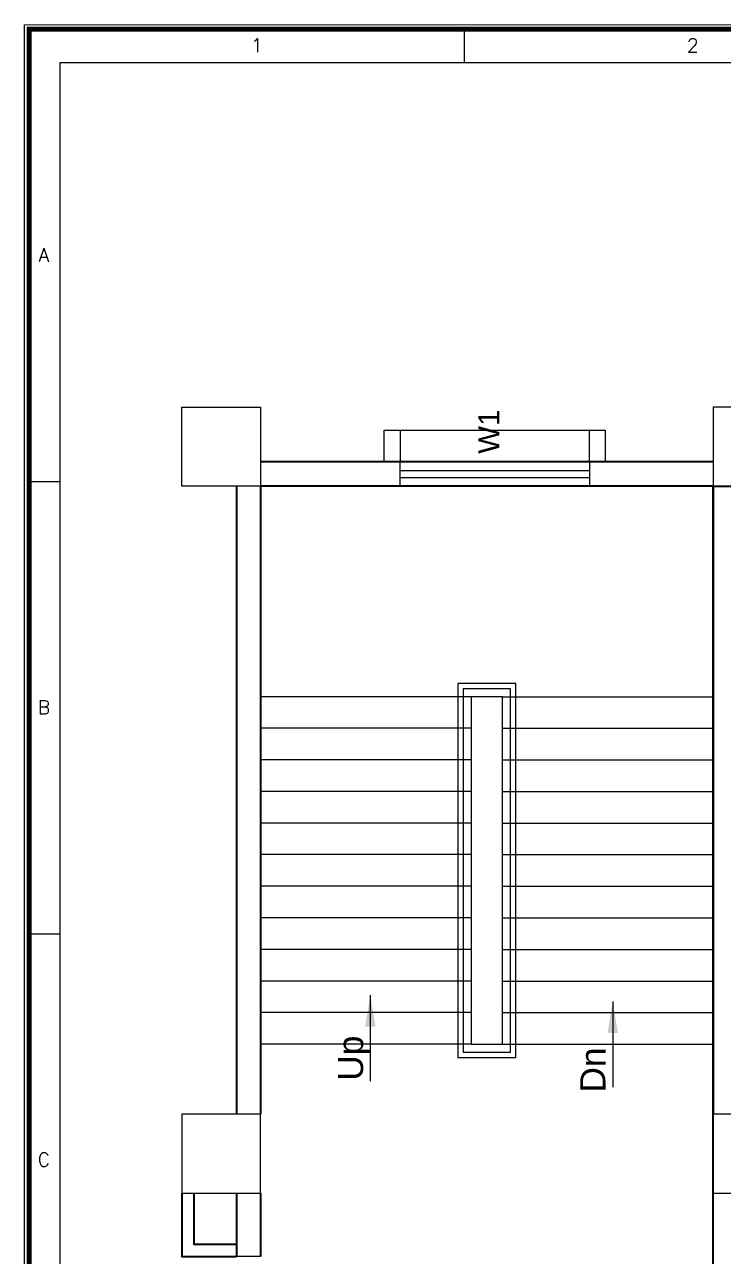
# Model space of a CAD drawing. Extents: x 3485972 to 3601240, y -673889 to -591207.
# Drawn here: x 3485972 to 3492614, y -602905 to -591207 of the extents above; entities that cross this region are included whole.
import ezdxf
from ezdxf.enums import TextEntityAlignment as Align

# ---------------------------------------------------------------- set-up
doc = ezdxf.new("R2010")
doc.units = 0
doc.header["$LTSCALE"] = 6
doc.header["$MEASUREMENT"] = 0
doc.layers.get('0').update_dxf_attribs({"linetype": 'CONTINUOUS'})
doc.layers.add('AREA', color=193, linetype='CONTINUOUS', plot=False)
for name, color, linetype in [('BLOCK HACTH', 10, 'CONTINUOUS'), ('Chajja', 7, 'CONTINUOUS'), ('COL', 5, 'CONTINUOUS'), ('JOINERY', 7, 'CONTINUOUS'), ('Railing', 21, 'CONTINUOUS'), ('Staircase', 7, 'CONTINUOUS'), ('TITLE', 7, 'CONTINUOUS'), ('walls', 252, 'CONTINUOUS'), ('Window', 161, 'CONTINUOUS')]:
    doc.layers.add(name, color=color, linetype=linetype)
doc.layers.add('WALL', color=8, linetype='CONTINUOUS', lineweight=35)
doc.styles.add('ARI', font='arial.ttf')
doc.styles.add('ARIAL', font='arial.ttf')
doc.styles.add('ROMANS', font='romans.shx')
doc.dimstyles.new('int. dim', dxfattribs={"dimtxt": 900, "dimasz": 450, "dimexe": 150, "dimexo": 150, "dimgap": 150, "dimtad": 0, "dimdec": 0, "dimzin": 12, "dimdsep": 46, "dimtxsty": 'ARI', "dimblk": 'ARCHTICK', "dimcen": 1.5, "dimdle": 150, "dimclrd": 256, "dimclre": 256, "dimclrt": 7, "dimazin": 0, "dimtfac": 1, "dimtdec": 0, "dimtix": 1, "dimtmove": 2, "dimatfit": 3, "dimfxl": 1, "dimtolj": 1, "dimtzin": 0, "dimlwd": -1, "dimlwe": -1, "dimarcsym": 0})

# ---------------------------------------------------------------- blocks, each defined once
blk = doc.blocks.new('A$C66962185')
at = {"layer": 'TITLE', "color": 7}
blk.add_line((30.11, -140930.66), (30.11, -140928.365), dxfattribs=at)
at = {"layer": 'TITLE'}
for p, q in [((2.142, -140930.66), (360.704, -140930.66)), ((2.142, -141176.034), (2.142, -140930.66))]:
    blk.add_line(p, q, dxfattribs=at)
at = {"layer": 'TITLE', "color": 0}
for p, q in [((-0.153, -140959.61), (2.142, -140959.61)), ((-0.153, -140990.856), (2.142, -140990.856))]:
    blk.add_line(p, q, dxfattribs=at)
at = {"layer": 'TITLE', "color": 7, "const_width": 0.355}
blk.add_lwpolyline([(363, -140928.365), (363, -141178.329), (0, -141178.329), (0, -140928.365)], close=True, dxfattribs=at)
at = {"layer": 'TITLE', "color": 7, "style": 'ROMANS'}
for s, p in [('1', (15.752, -140929.478)), ('2', (45.886, -140929.478))]:
    blk.add_text(s, height=0.952, dxfattribs=at).set_placement(p, align=Align.MIDDLE)
at = {"layer": 'TITLE', "color": 0, "style": 'ROMANS'}
for s, p in [('A', (1.019, -140943.963)), ('B', (1.019, -140975.208)), ('C', (1.019, -141006.454))]:
    blk.add_text(s, height=0.952, dxfattribs=at).set_placement(p, align=Align.MIDDLE)
blk = doc.blocks.new('_ArchTick')
at = {"color": 0, "linetype": 'ByBlock', "const_width": 0.15}
blk.add_lwpolyline([(-0.5, -0.5), (0.5, 0.5)], dxfattribs=at)

msp = doc.modelspace()

# ---------------------------------------------------------------- linework, layer by layer
at = {"layer": 'AREA'}
for points in [[(3485972.3, -591208), (3535959.9, -591207.2), (3535959.9, -625655.9), (3485972.3, -625656.7)], [(3486015.1, -591250.8), (3535917.2, -591249.9), (3535917.2, -625613.1), (3486015.1, -625613.9)]]:
    msp.add_lwpolyline(points, close=True, dxfattribs=at)
at = {"layer": 'BLOCK HACTH', "color": 7}
msp.add_lwpolyline([(3490215.7, -600890), (3490515.7, -600890), (3490515.7, -597590), (3490215.7, -597590)], close=True, dxfattribs=at)
at = {"layer": 'Chajja', "color": 8, "linetype": 'ByBlock'}
msp.add_line((3489540.7, -595060), (3491340.7, -595060), dxfattribs=at)
at = {"layer": 'Chajja', "color": 7, "linetype": 'ByBlock'}
for points in [[(3489390.7, -595360), (3489390.7, -595060), (3489540.7, -595060), (3489540.7, -595360)], [(3491340.7, -595360), (3491340.7, -595060), (3491490.7, -595060), (3491490.7, -595360)]]:
    msp.add_lwpolyline(points, dxfattribs=at)
at = {"layer": 'COL'}
for points in [[(3488215.7, -595590), (3487465.7, -595590), (3487465.7, -594840), (3488215.7, -594840)], [(3492515.7, -595590), (3493265.7, -595590), (3493265.7, -594840), (3492515.7, -594840)], [(3487465.7, -602305), (3488215.7, -602305), (3488215.7, -601555), (3487465.7, -601555)], [(3492515.7, -602305), (3493265.7, -602305), (3493265.7, -601555), (3492515.7, -601555)]]:
    msp.add_lwpolyline(points, close=True, dxfattribs=at)
at = {"layer": 'Railing'}
for points in [[(3490090.7, -601015), (3490640.7, -601015), (3490640.7, -597465), (3490090.7, -597465)], [(3490140.7, -600965), (3490590.7, -600965), (3490590.7, -597515), (3490140.7, -597515)]]:
    msp.add_lwpolyline(points, close=True, dxfattribs=at)
at = {"layer": 'Staircase', "color": 7, "linetype": 'Continuous'}
for p, q in [((3490215.7, -597590), (3488215.7, -597590)), ((3490515.7, -597590), (3492515.7, -597590)), ((3490215.7, -597890), (3488215.7, -597890)), ((3490515.7, -597890), (3492515.7, -597890)), ((3490215.7, -598190), (3488215.7, -598190)), ((3490515.7, -598190), (3492515.7, -598190)), ((3490215.7, -598490), (3488215.7, -598490)), ((3490515.7, -598490), (3492515.7, -598490)), ((3490215.7, -598790), (3488215.7, -598790)), ((3490515.7, -598790), (3492515.7, -598790)), ((3490215.7, -599090), (3488215.7, -599090)), ((3490515.7, -599090), (3492515.7, -599090)), ((3490215.7, -599390), (3488215.7, -599390)), ((3490515.7, -599390), (3492515.7, -599390)), ((3490215.7, -599690), (3488215.7, -599690)), ((3490515.7, -599690), (3492515.7, -599690)), ((3490215.7, -599990), (3488215.7, -599990)), ((3490515.7, -599990), (3492515.7, -599990)), ((3490215.7, -600290), (3488215.7, -600290)), ((3490515.7, -600290), (3492515.7, -600290)), ((3490215.7, -600590), (3488215.7, -600590)), ((3490515.7, -600590), (3492515.7, -600590)), ((3490215.7, -600890), (3488215.7, -600890)), ((3490515.7, -600890), (3492515.7, -600890))]:
    msp.add_line(p, q, dxfattribs=at)
at = {"layer": 'WALL', "linetype": 'ByBlock'}
for p, q in [((3492515.7, -595360), (3488215.7, -595360)), ((3487985.7, -595590), (3487985.7, -601555)), ((3492515.7, -595590), (3488215.7, -595590)), ((3488215.7, -595590), (3488215.7, -601555)), ((3492515.7, -595590), (3492515.7, -601555)), ((3487985.7, -602305), (3487985.7, -602905)), ((3488215.7, -602305), (3488215.7, -602905)), ((3492515.7, -602306), (3492515.7, -602305)), ((3492515.7, -603055.5), (3492515.7, -602306))]:
    msp.add_line(p, q, dxfattribs=at)
for points in [[(3492515.7, -602305), (3492515.7, -595590), (3495345.7, -595590)], [(3487465.7, -602305), (3487465.7, -602905), (3487985.7, -602905)], [(3487580.7, -602305), (3487580.7, -602790), (3487985.7, -602790)]]:
    msp.add_lwpolyline(points, dxfattribs=at)
at = {"layer": 'walls', "color": 7, "linetype": 'Continuous'}
msp.add_line((3488215.7, -602905), (3487985.7, -602905), dxfattribs=at)
at = {"layer": 'Window', "linetype": 'Continuous'}
for points in [[(3491340.7, -595360), (3491340.7, -595590), (3489540.7, -595590), (3489540.7, -595360)], [(3491340.7, -595440), (3491340.7, -595510), (3489540.7, -595510), (3489540.7, -595440)]]:
    msp.add_lwpolyline(points, close=True, dxfattribs=at)

# ---------------------------------------------------------------- block references
at = {"layer": 'TITLE', "xscale": 137.4720978042101, "yscale": 137.4720968119004, "zscale": 137.4720972069543}
msp.add_blockref('A$C66962185', (3486015.1, 18782467), dxfattribs=at)

# ---------------------------------------------------------------- texts
at = {"layer": 'JOINERY', "style": 'ARIAL', "width": 1}
msp.add_text('W1', height=200, rotation=90, dxfattribs=at).set_placement((3490485, -595282.5))
at = {"layer": 'Staircase', "color": 7, "style": 'ARIAL'}
for s, p in [('Up', (3489190.1, -601022.9)), ('Dn', (3491493.8, -601135.4))]:
    msp.add_text(s, height=240, rotation=90, dxfattribs=at).set_placement(p, align=Align.CENTER)

# ---------------------------------------------------------------- leaders
at = {"layer": 'Staircase', "color": 7}
for points in [[(3489258.4, -600424.2, -101230.8), (3489258.4, -601239.7, -101230.8)], [(3491562.1, -600483, -101230.8), (3491562.1, -601298.5, -101230.8)]]:
    msp.add_leader(points, dimstyle='int. dim', override={"dimasz": 300, "dimgap": 70, "dimtad": 0}, dxfattribs=at)

doc.saveas('drawing.dxf')
